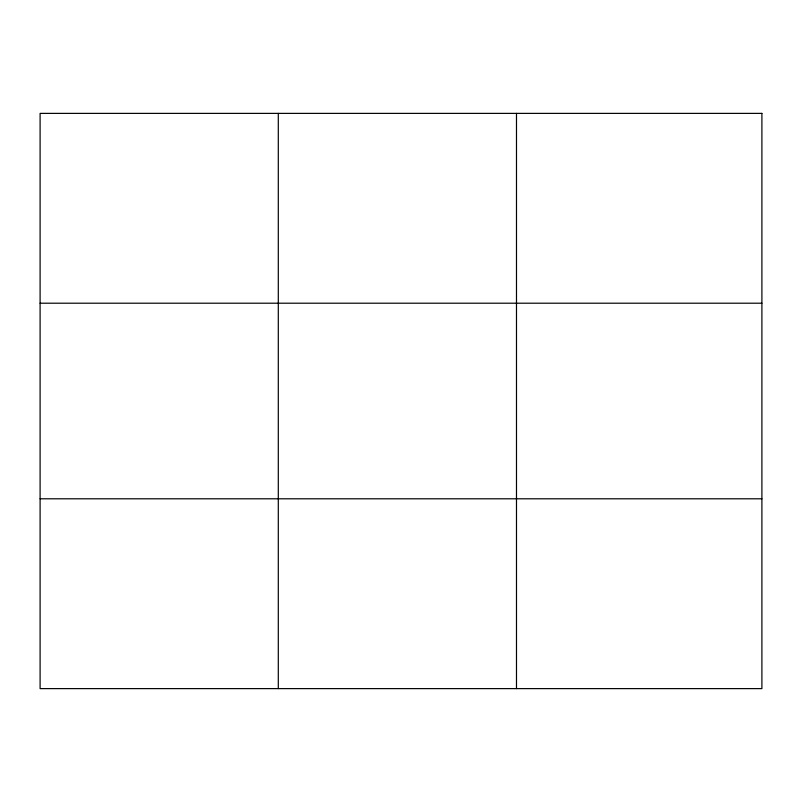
<?xml version="1.0" encoding="UTF-8"?>
<svg xmlns="http://www.w3.org/2000/svg" width="802" height="802" viewBox="0 0 802 802"><rect width="100%" height="100%" fill="white"/><g stroke="black" fill="none" stroke-linecap="round" stroke-linejoin="round"><path stroke-width="1.2" d="M278.294 688.617L278.294 113.383M516.488 688.617L516.488 113.383M40.1 303.206L761.9 303.206M40.1 498.794L761.9 498.794M761.9 113.383L761.9 688.617L40.1 688.617L40.1 113.383L761.9 113.383"/></g></svg>
